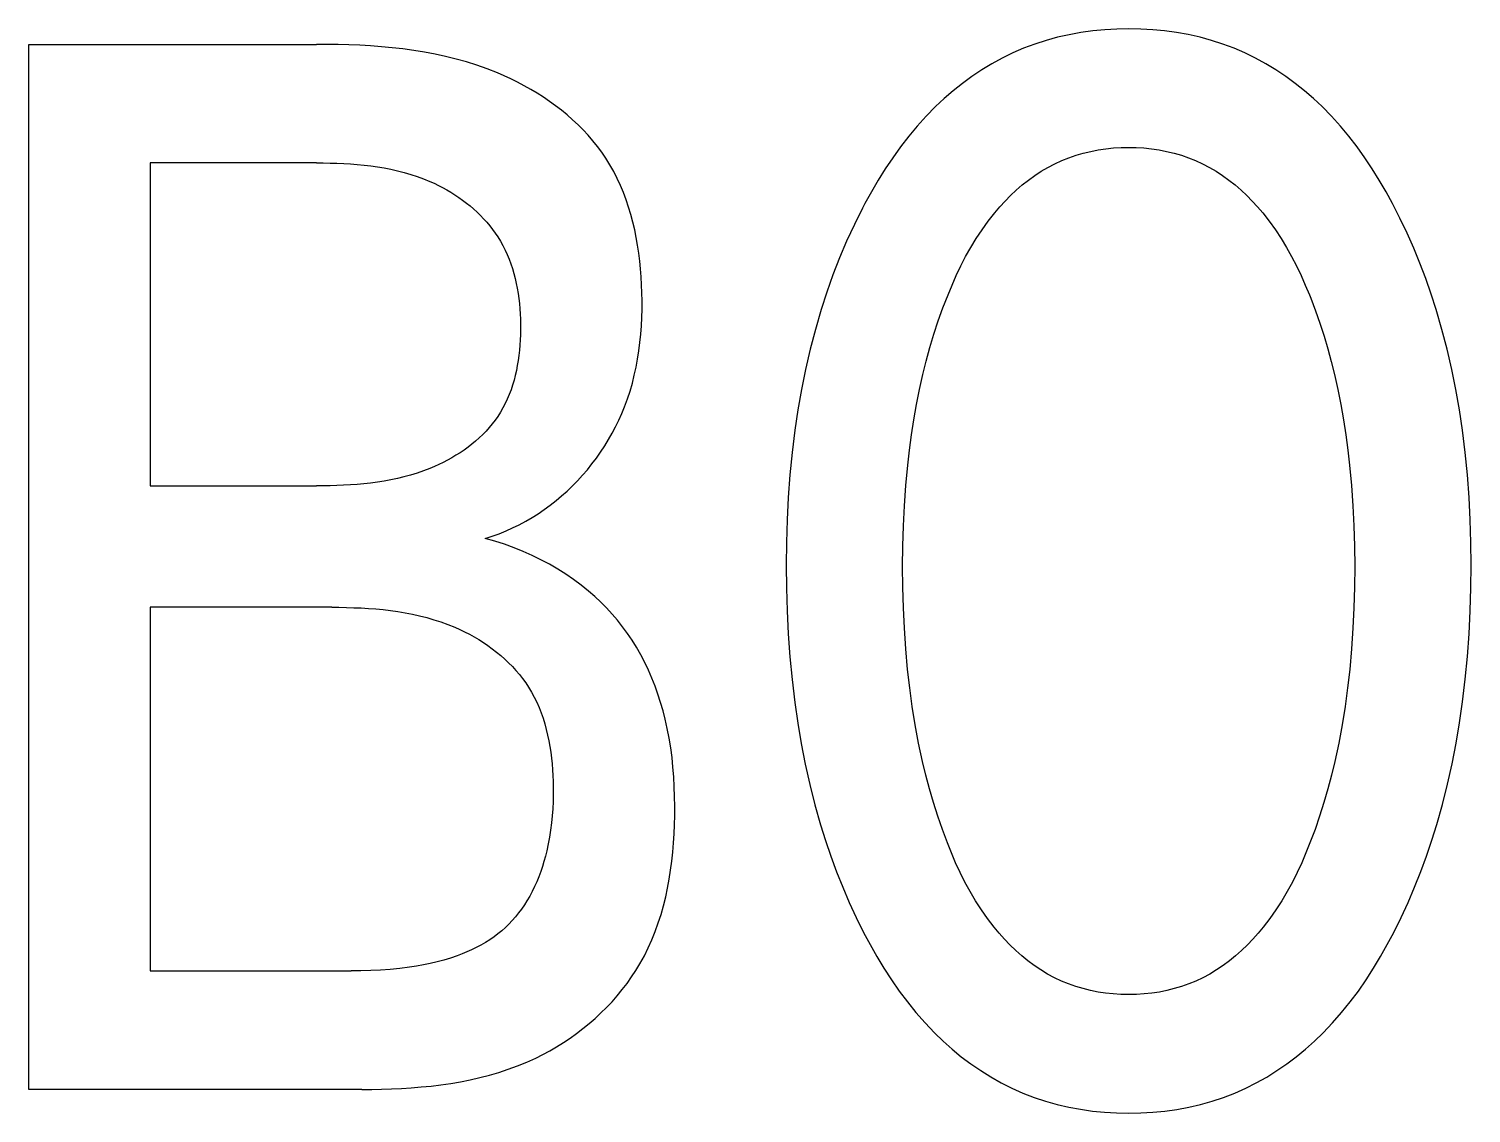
# Model space of a CAD drawing. Extents: x 0 to 420, y 0 to 297.
# Drawn here: x 174.284 to 176.63, y 190.961 to 192.725 of the extents above; entities that cross this region are included whole.
import ezdxf

# ---------------------------------------------------------------- set-up
doc = ezdxf.new("R2010")
doc.units = 0
doc.header["$LTSCALE"] = 23.1
doc.layers.add('10000_FRONT', color=7, linetype='CONTINUOUS')

msp = doc.modelspace()

# ---------------------------------------------------------------- linework, layer by layer
at = {"layer": '10000_FRONT', "color": 7, "linetype": 'CONTINUOUS'}
for p, q in [((175.9957, 192.7193), (175.9766, 192.7158)), ((176.015, 192.7219), (175.9957, 192.7193)), ((176.0344, 192.7238), (176.015, 192.7219)), ((176.0539, 192.7249), (176.0344, 192.7238)), ((176.0734, 192.7253), (176.0539, 192.7249)), ((176.0929, 192.7249), (176.0734, 192.7253)), ((176.1125, 192.7238), (176.0929, 192.7249)), ((176.1319, 192.722), (176.1125, 192.7238)), ((176.1512, 192.7193), (176.1319, 192.722)), ((176.1704, 192.7159), (176.1512, 192.7193)), ((174.2843, 191), (174.2843, 192.7)), ((174.2843, 192.7), (174.7523, 192.7)), ((174.7698, 192.6999), (174.7523, 192.7)), ((174.7874, 192.6997), (174.7698, 192.6999)), ((174.805, 192.6992), (174.7874, 192.6997)), ((174.8226, 192.6985), (174.805, 192.6992)), ((174.8402, 192.6975), (174.8226, 192.6985)), ((174.8578, 192.6962), (174.8402, 192.6975)), ((174.8754, 192.6945), (174.8578, 192.6962)), ((174.8929, 192.6926), (174.8754, 192.6945)), ((175.9205, 192.7005), (175.9023, 192.6937)), ((175.9389, 192.7065), (175.9205, 192.7005)), ((175.9576, 192.7116), (175.9389, 192.7065)), ((175.9766, 192.7158), (175.9576, 192.7116)), ((176.1894, 192.7116), (176.1704, 192.7159)), ((176.2082, 192.7065), (176.1894, 192.7116)), ((176.2267, 192.7005), (176.2082, 192.7065)), ((176.2449, 192.6937), (176.2267, 192.7005)), ((174.9103, 192.6902), (174.8929, 192.6926)), ((174.9277, 192.6874), (174.9103, 192.6902)), ((174.9451, 192.6842), (174.9277, 192.6874)), ((174.9623, 192.6804), (174.9451, 192.6842)), ((174.9794, 192.6762), (174.9623, 192.6804)), ((174.9964, 192.6715), (174.9794, 192.6762)), ((175.0132, 192.6661), (174.9964, 192.6715)), ((175.8676, 192.6777), (175.8508, 192.6685)), ((175.8848, 192.6861), (175.8676, 192.6777)), ((175.9023, 192.6937), (175.8848, 192.6861)), ((176.2624, 192.6861), (176.2449, 192.6937)), ((176.2796, 192.6777), (176.2624, 192.6861)), ((176.2964, 192.6685), (176.2796, 192.6777)), ((175.0299, 192.6602), (175.0132, 192.6661)), ((175.0464, 192.6537), (175.0299, 192.6602)), ((175.0575, 192.6489), (175.0464, 192.6537)), ((175.0685, 192.6438), (175.0575, 192.6489)), ((175.8184, 192.6479), (175.8029, 192.6365)), ((175.8344, 192.6585), (175.8184, 192.6479)), ((175.8508, 192.6685), (175.8344, 192.6585)), ((176.3128, 192.6586), (176.2964, 192.6685)), ((176.3288, 192.6479), (176.3128, 192.6586)), ((176.3443, 192.6366), (176.3288, 192.6479)), ((175.0793, 192.6385), (175.0685, 192.6438)), ((175.09, 192.6328), (175.0793, 192.6385)), ((175.1006, 192.6269), (175.09, 192.6328)), ((175.111, 192.6206), (175.1006, 192.6269)), ((175.7879, 192.6246), (175.7733, 192.612)), ((175.8029, 192.6365), (175.7879, 192.6246)), ((176.3594, 192.6246), (176.3443, 192.6366)), ((176.3739, 192.612), (176.3594, 192.6246)), ((175.1212, 192.6141), (175.111, 192.6206)), ((175.1312, 192.6073), (175.1212, 192.6141)), ((175.141, 192.6003), (175.1312, 192.6073)), ((175.1505, 192.5929), (175.141, 192.6003)), ((175.7733, 192.612), (175.7593, 192.5989)), ((176.3879, 192.5989), (176.3739, 192.612)), ((175.1598, 192.5853), (175.1505, 192.5929)), ((175.1689, 192.5774), (175.1598, 192.5853)), ((175.1776, 192.5692), (175.1689, 192.5774)), ((175.744, 192.5834), (175.7294, 192.5672)), ((175.7593, 192.5989), (175.744, 192.5834)), ((176.4031, 192.5834), (176.3879, 192.5989)), ((176.4177, 192.5672), (176.4031, 192.5834)), ((175.186, 192.5608), (175.1776, 192.5692)), ((175.1941, 192.5521), (175.186, 192.5608)), ((175.7294, 192.5672), (175.7155, 192.5505)), ((176.4316, 192.5505), (176.4177, 192.5672)), ((175.2019, 192.5431), (175.1941, 192.5521)), ((175.2093, 192.5339), (175.2019, 192.5431)), ((175.2163, 192.5245), (175.2093, 192.5339)), ((175.7022, 192.5333), (175.6895, 192.5156)), ((175.7155, 192.5505), (175.7022, 192.5333)), ((176.0238, 192.5284), (176.0361, 192.5302)), ((176.0361, 192.5302), (176.0485, 192.5315)), ((176.0485, 192.5315), (176.0609, 192.5323)), ((176.0609, 192.5323), (176.0734, 192.5325)), ((176.0734, 192.5325), (176.0858, 192.5323)), ((176.0858, 192.5323), (176.0983, 192.5315)), ((176.0983, 192.5315), (176.1107, 192.5302)), ((176.1107, 192.5302), (176.123, 192.5284)), ((176.4448, 192.5333), (176.4316, 192.5505)), ((176.4575, 192.5155), (176.4448, 192.5333)), ((174.4819, 192.5072), (174.4819, 191.9819)), ((174.7523, 192.5072), (174.4819, 192.5072)), ((174.7523, 192.5072), (174.7633, 192.5072)), ((174.7633, 192.5072), (174.7743, 192.507)), ((174.7743, 192.507), (174.7854, 192.5067)), ((174.7854, 192.5067), (174.7964, 192.5062)), ((174.7964, 192.5062), (174.8075, 192.5056)), ((175.2229, 192.5147), (175.2163, 192.5245)), ((175.2295, 192.5041), (175.2229, 192.5147)), ((175.6895, 192.5156), (175.6773, 192.4974)), ((175.9533, 192.5059), (175.9645, 192.511)), ((175.9645, 192.511), (175.976, 192.5156)), ((175.976, 192.5156), (175.9877, 192.5196)), ((175.9877, 192.5196), (175.9996, 192.5231)), ((175.9996, 192.5231), (176.0116, 192.526)), ((176.0116, 192.526), (176.0238, 192.5284)), ((176.123, 192.5284), (176.1351, 192.526)), ((176.1351, 192.526), (176.1472, 192.5231)), ((176.1472, 192.5231), (176.1591, 192.5196)), ((176.1591, 192.5196), (176.1708, 192.5156)), ((176.1708, 192.5156), (176.1822, 192.511)), ((176.1822, 192.511), (176.1934, 192.5059)), ((176.4695, 192.4974), (176.4575, 192.5155)), ((174.8075, 192.5056), (174.8185, 192.5047)), ((174.8185, 192.5047), (174.8296, 192.5037)), ((174.8296, 192.5037), (174.8406, 192.5024)), ((174.8406, 192.5024), (174.8515, 192.5008)), ((174.8515, 192.5008), (174.8624, 192.499)), ((174.8624, 192.499), (174.8733, 192.4969)), ((174.8733, 192.4969), (174.8841, 192.4945)), ((174.8841, 192.4945), (174.8948, 192.4917)), ((174.8948, 192.4917), (174.9054, 192.4886)), ((174.9054, 192.4886), (174.9159, 192.4852)), ((174.9159, 192.4852), (174.9263, 192.4814)), ((175.2357, 192.4932), (175.2295, 192.5041)), ((175.2414, 192.4821), (175.2357, 192.4932)), ((175.6773, 192.4974), (175.6658, 192.4789)), ((175.9102, 192.4792), (175.9205, 192.4866)), ((175.9205, 192.4866), (175.9312, 192.4936)), ((175.9312, 192.4936), (175.9421, 192.5)), ((175.9421, 192.5), (175.9533, 192.5059)), ((176.1934, 192.5059), (176.2047, 192.5)), ((176.2047, 192.5), (176.2156, 192.4936)), ((176.2156, 192.4936), (176.2262, 192.4866)), ((176.2262, 192.4866), (176.2365, 192.4792)), ((176.481, 192.4789), (176.4695, 192.4974)), ((174.9263, 192.4814), (174.9366, 192.4771)), ((174.9366, 192.4771), (174.9436, 192.474)), ((174.9436, 192.474), (174.9505, 192.4706)), ((174.9505, 192.4706), (174.9573, 192.4671)), ((174.9573, 192.4671), (174.964, 192.4634)), ((174.964, 192.4634), (174.9707, 192.4595)), ((174.9707, 192.4595), (174.9772, 192.4554)), ((175.2466, 192.4707), (175.2414, 192.4821)), ((175.2515, 192.4591), (175.2466, 192.4707)), ((175.6548, 192.4601), (175.6443, 192.441)), ((175.6658, 192.4789), (175.6548, 192.4601)), ((175.8813, 192.4542), (175.8906, 192.4629)), ((175.8906, 192.4629), (175.9002, 192.4713)), ((175.9002, 192.4713), (175.9102, 192.4792)), ((176.2365, 192.4792), (176.2465, 192.4713)), ((176.2465, 192.4713), (176.2562, 192.4629)), ((176.2562, 192.4629), (176.2655, 192.4542)), ((176.492, 192.4601), (176.481, 192.4789)), ((176.5025, 192.441), (176.492, 192.4601)), ((174.9772, 192.4554), (174.9836, 192.4511)), ((174.9836, 192.4511), (174.9899, 192.4467)), ((174.9899, 192.4467), (174.996, 192.442)), ((174.996, 192.442), (175.002, 192.4372)), ((175.002, 192.4372), (175.0078, 192.4323)), ((175.2559, 192.4473), (175.2515, 192.4591)), ((175.2599, 192.4353), (175.2559, 192.4473)), ((175.6443, 192.441), (175.6404, 192.4337)), ((175.8636, 192.4357), (175.8723, 192.4451)), ((175.8723, 192.4451), (175.8813, 192.4542)), ((176.2655, 192.4542), (176.2745, 192.4451)), ((176.2745, 192.4451), (176.2831, 192.4357)), ((176.5147, 192.4172), (176.5025, 192.441)), ((175.0078, 192.4323), (175.0134, 192.4271)), ((175.0134, 192.4271), (175.0189, 192.4218)), ((175.0189, 192.4218), (175.0241, 192.4164)), ((175.0241, 192.4164), (175.0292, 192.4108)), ((175.2636, 192.4231), (175.2599, 192.4353)), ((175.2669, 192.4108), (175.2636, 192.4231)), ((175.6404, 192.4337), (175.6271, 192.407)), ((175.8348, 192.3986), (175.8448, 192.4125)), ((175.8448, 192.4125), (175.8554, 192.426)), ((175.8554, 192.426), (175.8636, 192.4357)), ((176.2831, 192.4357), (176.2914, 192.426)), ((176.2914, 192.426), (176.302, 192.4125)), ((176.302, 192.4125), (176.312, 192.3986)), ((176.5262, 192.3931), (176.5147, 192.4172)), ((175.0292, 192.4108), (175.0341, 192.405)), ((175.0341, 192.405), (175.0387, 192.3991)), ((175.0387, 192.3991), (175.0431, 192.393)), ((175.0431, 192.393), (175.0472, 192.3867)), ((175.2698, 192.3984), (175.2669, 192.4108)), ((175.2724, 192.3858), (175.2698, 192.3984)), ((175.6271, 192.407), (175.6146, 192.38)), ((175.8254, 192.3843), (175.8348, 192.3986)), ((176.312, 192.3986), (176.3213, 192.3843)), ((176.537, 192.3687), (176.5262, 192.3931)), ((175.0472, 192.3867), (175.0515, 192.3798)), ((175.0515, 192.3798), (175.0554, 192.3727)), ((175.0554, 192.3727), (175.059, 192.3655)), ((175.059, 192.3655), (175.0624, 192.3581)), ((175.2746, 192.3732), (175.2724, 192.3858)), ((175.2765, 192.3604), (175.2746, 192.3732)), ((175.6146, 192.38), (175.603, 192.3526)), ((175.8082, 192.3548), (175.8166, 192.3697)), ((175.8166, 192.3697), (175.8254, 192.3843)), ((176.3213, 192.3843), (176.3302, 192.3697)), ((176.3302, 192.3697), (176.3385, 192.3548)), ((176.5471, 192.344), (176.537, 192.3687)), ((175.0624, 192.3581), (175.0655, 192.3506)), ((175.0655, 192.3506), (175.0683, 192.343)), ((175.0683, 192.343), (175.0709, 192.3352)), ((175.2781, 192.3476), (175.2765, 192.3604)), ((175.2794, 192.3348), (175.2781, 192.3476)), ((175.603, 192.3526), (175.5923, 192.3249)), ((175.8004, 192.3396), (175.8082, 192.3548)), ((176.3385, 192.3548), (176.3463, 192.3396)), ((176.5566, 192.3191), (176.5471, 192.344)), ((175.0709, 192.3352), (175.0732, 192.3273)), ((175.0732, 192.3273), (175.0753, 192.3194)), ((175.0753, 192.3194), (175.0771, 192.3113)), ((175.2804, 192.3219), (175.2794, 192.3348)), ((175.2811, 192.3089), (175.2804, 192.3219)), ((175.5923, 192.3249), (175.5823, 192.2968)), ((175.786, 192.3085), (175.793, 192.3242)), ((175.793, 192.3242), (175.8004, 192.3396)), ((176.3463, 192.3396), (176.3537, 192.3242)), ((176.3537, 192.3242), (176.3607, 192.3085)), ((176.5654, 192.2939), (176.5566, 192.3191)), ((175.0771, 192.3113), (175.0787, 192.3032)), ((175.0787, 192.3032), (175.0801, 192.2949)), ((175.2816, 192.296), (175.2811, 192.3089)), ((175.2817, 192.2831), (175.2816, 192.296)), ((175.5823, 192.2968), (175.5732, 192.2685)), ((175.7795, 192.2928), (175.786, 192.3085)), ((176.3607, 192.3085), (176.3673, 192.2928)), ((175.0801, 192.2949), (175.0813, 192.2867)), ((175.0813, 192.2867), (175.0823, 192.2783)), ((175.0823, 192.2783), (175.083, 192.2699)), ((175.2817, 192.2694), (175.2817, 192.2831)), ((175.7636, 192.2501), (175.7712, 192.2715)), ((175.7712, 192.2715), (175.7795, 192.2928)), ((176.3673, 192.2928), (176.3696, 192.2871)), ((176.3696, 192.2871), (176.3773, 192.2668)), ((176.5736, 192.2685), (176.5654, 192.2939)), ((175.083, 192.2699), (175.0836, 192.2615)), ((175.0836, 192.2615), (175.0839, 192.2531)), ((175.0839, 192.2531), (175.0841, 192.2446)), ((175.2807, 192.242), (175.2813, 192.2557)), ((175.2813, 192.2557), (175.2817, 192.2694)), ((175.5732, 192.2685), (175.5638, 192.2364)), ((175.7565, 192.2285), (175.7636, 192.2501)), ((176.3773, 192.2668), (176.3845, 192.2463)), ((176.583, 192.2364), (176.5736, 192.2685)), ((175.0839, 192.2277), (175.0836, 192.2193)), ((175.0841, 192.2361), (175.0839, 192.2277)), ((175.0841, 192.2446), (175.0841, 192.2361)), ((175.2783, 192.2149), (175.2797, 192.2284)), ((175.2797, 192.2284), (175.2807, 192.242)), ((175.5638, 192.2364), (175.5553, 192.204)), ((175.75, 192.2067), (175.7565, 192.2285)), ((176.3845, 192.2463), (176.3912, 192.2256)), ((176.3912, 192.2256), (176.3973, 192.2048)), ((176.5914, 192.2041), (176.583, 192.2364)), ((175.0823, 192.2026), (175.0814, 192.1942)), ((175.083, 192.2109), (175.0823, 192.2026)), ((175.0836, 192.2193), (175.083, 192.2109)), ((175.2746, 192.1881), (175.2766, 192.2015)), ((175.2766, 192.2015), (175.2783, 192.2149)), ((175.5553, 192.204), (175.5478, 192.1714)), ((175.744, 192.1848), (175.75, 192.2067)), ((176.3973, 192.2048), (176.403, 192.1839)), ((176.5989, 192.1714), (176.5914, 192.2041)), ((175.0789, 192.1778), (175.0773, 192.1696)), ((175.0803, 192.186), (175.0789, 192.1778)), ((175.0814, 192.1942), (175.0803, 192.186)), ((175.2721, 192.1749), (175.2746, 192.1881)), ((175.7385, 192.1628), (175.744, 192.1848)), ((176.403, 192.1839), (176.4083, 192.1628)), ((175.0755, 192.1616), (175.0735, 192.1537)), ((175.0773, 192.1696), (175.0755, 192.1616)), ((175.266, 192.1488), (175.2692, 192.1618)), ((175.2692, 192.1618), (175.2721, 192.1749)), ((175.5478, 192.1714), (175.5412, 192.1386)), ((175.7331, 192.1385), (175.7385, 192.1628)), ((176.4083, 192.1628), (176.4137, 192.1385)), ((176.6055, 192.1386), (176.5989, 192.1714)), ((175.0686, 192.1381), (175.0657, 192.1305)), ((175.0711, 192.1458), (175.0686, 192.1381)), ((175.0735, 192.1537), (175.0711, 192.1458)), ((175.2581, 192.1232), (175.2622, 192.1359)), ((175.2622, 192.1359), (175.266, 192.1488)), ((175.5412, 192.1386), (175.5354, 192.1057)), ((175.7282, 192.114), (175.7331, 192.1385)), ((176.4137, 192.1385), (176.4186, 192.114)), ((176.6113, 192.1057), (176.6055, 192.1386)), ((175.0555, 192.1086), (175.0515, 192.1017)), ((175.0592, 192.1158), (175.0555, 192.1086)), ((175.0626, 192.1231), (175.0592, 192.1158)), ((175.0657, 192.1305), (175.0626, 192.1231)), ((175.2489, 192.0996), (175.2534, 192.1106)), ((175.2534, 192.1106), (175.2581, 192.1232)), ((175.7239, 192.0895), (175.7282, 192.114)), ((176.4186, 192.114), (176.4229, 192.0895)), ((175.0428, 192.0886), (175.0382, 192.0825)), ((175.0472, 192.0949), (175.0428, 192.0886)), ((175.0515, 192.1017), (175.0472, 192.0949)), ((175.2388, 192.078), (175.244, 192.0887)), ((175.244, 192.0887), (175.2489, 192.0996)), ((175.5354, 192.1057), (175.5305, 192.0726)), ((175.7201, 192.0649), (175.7239, 192.0895)), ((176.4229, 192.0895), (176.4267, 192.0649)), ((176.6163, 192.0726), (176.6113, 192.1057)), ((175.0226, 192.0653), (175.0169, 192.0599)), ((175.028, 192.0708), (175.0226, 192.0653)), ((175.0332, 192.0766), (175.028, 192.0708)), ((175.0382, 192.0825), (175.0332, 192.0766)), ((175.2273, 192.0571), (175.2332, 192.0675)), ((175.2332, 192.0675), (175.2388, 192.078)), ((175.5305, 192.0726), (175.526, 192.0361)), ((175.7167, 192.0402), (175.7201, 192.0649)), ((176.4267, 192.0649), (176.43, 192.0402)), ((176.6208, 192.0361), (176.6163, 192.0726)), ((174.9924, 192.0402), (174.9858, 192.0358)), ((174.9988, 192.0449), (174.9924, 192.0402)), ((175.005, 192.0497), (174.9988, 192.0449)), ((175.0111, 192.0547), (175.005, 192.0497)), ((175.0169, 192.0599), (175.0111, 192.0547)), ((175.2075, 192.0271), (175.2144, 192.0369)), ((175.2144, 192.0369), (175.221, 192.0469)), ((175.221, 192.0469), (175.2273, 192.0571)), ((175.7139, 192.0154), (175.7167, 192.0402)), ((176.43, 192.0402), (176.4328, 192.0154)), ((174.9511, 192.0165), (174.9439, 192.0132)), ((174.9583, 192.02), (174.9511, 192.0165)), ((174.9653, 192.0236), (174.9583, 192.02)), ((174.9723, 192.0275), (174.9653, 192.0236)), ((174.9791, 192.0316), (174.9723, 192.0275)), ((174.9858, 192.0358), (174.9791, 192.0316)), ((175.1928, 192.0082), (175.2003, 192.0175)), ((175.2003, 192.0175), (175.2075, 192.0271)), ((175.526, 192.0361), (175.5224, 191.9996)), ((175.7109, 191.9825), (175.7139, 192.0154)), ((176.4328, 192.0154), (176.4359, 191.9825)), ((176.6244, 191.9996), (176.6208, 192.0361)), ((174.873, 191.9915), (174.8621, 191.9896)), ((174.8837, 191.9938), (174.873, 191.9915)), ((174.8945, 191.9964), (174.8837, 191.9938)), ((174.9051, 191.9993), (174.8945, 191.9964)), ((174.9157, 192.0025), (174.9051, 191.9993)), ((174.9262, 192.0062), (174.9157, 192.0025)), ((174.9366, 192.0102), (174.9262, 192.0062)), ((174.9439, 192.0132), (174.9366, 192.0102)), ((175.1684, 191.9817), (175.1768, 191.9902)), ((175.1768, 191.9902), (175.1849, 191.9991)), ((175.1849, 191.9991), (175.1928, 192.0082)), ((175.5224, 191.9996), (175.5197, 191.963)), ((176.6271, 191.963), (176.6244, 191.9996)), ((174.4819, 191.9819), (174.7523, 191.9819)), ((174.7633, 191.982), (174.7523, 191.9819)), ((174.7743, 191.9821), (174.7633, 191.982)), ((174.7853, 191.9824), (174.7743, 191.9821)), ((174.7963, 191.9829), (174.7853, 191.9824)), ((174.8073, 191.9835), (174.7963, 191.9829)), ((174.8183, 191.9842), (174.8073, 191.9835)), ((174.8293, 191.9852), (174.8183, 191.9842)), ((174.8403, 191.9864), (174.8293, 191.9852)), ((174.8512, 191.9879), (174.8403, 191.9864)), ((174.8621, 191.9896), (174.8512, 191.9879)), ((175.1509, 191.9654), (175.1598, 191.9734)), ((175.1598, 191.9734), (175.1684, 191.9817)), ((175.7086, 191.9496), (175.7109, 191.9825)), ((176.4359, 191.9825), (176.4382, 191.9496)), ((175.1129, 191.9366), (175.1228, 191.9433)), ((175.1228, 191.9433), (175.1324, 191.9504)), ((175.1324, 191.9504), (175.1418, 191.9578)), ((175.1418, 191.9578), (175.1509, 191.9654)), ((175.5197, 191.963), (175.5178, 191.9264)), ((175.707, 191.9166), (175.7086, 191.9496)), ((176.4382, 191.9496), (176.4398, 191.9166)), ((176.629, 191.9264), (176.6271, 191.963)), ((175.082, 191.9186), (175.0925, 191.9243)), ((175.0925, 191.9243), (175.1028, 191.9303)), ((175.1028, 191.9303), (175.1129, 191.9366)), ((175.5178, 191.9264), (175.5166, 191.8897)), ((176.6301, 191.8897), (176.629, 191.9264)), ((175.0267, 191.8964), (175.0382, 191.9)), ((175.0425, 191.8919), (175.0267, 191.8964)), ((175.0382, 191.9), (175.0494, 191.904)), ((175.0494, 191.904), (175.0605, 191.9085)), ((175.0605, 191.9085), (175.0713, 191.9134)), ((175.0713, 191.9134), (175.082, 191.9186)), ((175.706, 191.8836), (175.707, 191.9166)), ((176.4398, 191.9166), (176.4407, 191.8836)), ((175.0581, 191.8868), (175.0425, 191.8919)), ((175.0735, 191.8812), (175.0581, 191.8868)), ((175.0886, 191.8751), (175.0735, 191.8812)), ((175.103, 191.8687), (175.0886, 191.8751)), ((175.5166, 191.8897), (175.5163, 191.853)), ((175.7057, 191.8506), (175.706, 191.8836)), ((176.4407, 191.8836), (176.441, 191.8506)), ((176.6305, 191.853), (176.6301, 191.8897)), ((175.1172, 191.8618), (175.103, 191.8687)), ((175.131, 191.8545), (175.1172, 191.8618)), ((175.1446, 191.8466), (175.131, 191.8545)), ((175.5163, 191.853), (175.5166, 191.8157)), ((175.706, 191.8171), (175.7057, 191.8506)), ((176.441, 191.8506), (176.4407, 191.8171)), ((176.6301, 191.8158), (176.6305, 191.853)), ((175.1577, 191.8384), (175.1446, 191.8466)), ((175.1704, 191.8297), (175.1577, 191.8384)), ((175.1827, 191.8205), (175.1704, 191.8297)), ((175.1947, 191.8108), (175.1827, 191.8205)), ((175.2048, 191.802), (175.1947, 191.8108)), ((175.5166, 191.8157), (175.5177, 191.7784)), ((175.7069, 191.7836), (175.706, 191.8171)), ((176.4407, 191.8171), (176.4398, 191.7836)), ((176.6291, 191.7786), (176.6301, 191.8158)), ((174.4819, 191.7843), (174.4819, 191.1928)), ((174.7769, 191.7843), (174.4819, 191.7843)), ((174.7769, 191.7843), (174.7888, 191.7843)), ((174.7888, 191.7843), (174.8008, 191.7841)), ((174.8008, 191.7841), (174.8128, 191.7837)), ((174.8128, 191.7837), (174.8248, 191.7832)), ((174.8248, 191.7832), (174.8368, 191.7825)), ((174.8368, 191.7825), (174.8488, 191.7816)), ((174.8488, 191.7816), (174.8608, 191.7805)), ((174.8608, 191.7805), (174.8727, 191.7791)), ((174.8727, 191.7791), (174.8846, 191.7774)), ((175.2145, 191.7928), (175.2048, 191.802)), ((175.2239, 191.7833), (175.2145, 191.7928)), ((175.233, 191.7734), (175.2239, 191.7833)), ((175.7085, 191.7502), (175.7069, 191.7836)), ((176.4398, 191.7836), (176.4382, 191.7502)), ((174.8846, 191.7774), (174.8965, 191.7754)), ((174.8965, 191.7754), (174.9083, 191.7731)), ((174.9083, 191.7731), (174.92, 191.7705)), ((174.92, 191.7705), (174.9316, 191.7676)), ((174.9316, 191.7676), (174.9432, 191.7642)), ((174.9432, 191.7642), (174.9546, 191.7605)), ((174.9546, 191.7605), (174.9659, 191.7564)), ((174.9659, 191.7564), (174.9771, 191.7518)), ((175.2417, 191.7632), (175.233, 191.7734)), ((175.2501, 191.7527), (175.2417, 191.7632)), ((175.5177, 191.7784), (175.5196, 191.7411)), ((176.6272, 191.7414), (176.6291, 191.7786)), ((174.9771, 191.7518), (174.9851, 191.7482)), ((174.9851, 191.7482), (174.993, 191.7444)), ((174.993, 191.7444), (175.0009, 191.7404)), ((175.0009, 191.7404), (175.0086, 191.7361)), ((175.0086, 191.7361), (175.0162, 191.7317)), ((175.258, 191.7419), (175.2501, 191.7527)), ((175.2655, 191.7308), (175.258, 191.7419)), ((175.5196, 191.7411), (175.5222, 191.7039)), ((175.7108, 191.7168), (175.7085, 191.7502)), ((176.4382, 191.7502), (176.436, 191.7168)), ((176.6245, 191.7043), (176.6272, 191.7414)), ((175.0162, 191.7317), (175.0236, 191.727)), ((175.0236, 191.727), (175.0309, 191.722)), ((175.0309, 191.722), (175.038, 191.7169)), ((175.038, 191.7169), (175.045, 191.7115)), ((175.045, 191.7115), (175.0518, 191.706)), ((175.2726, 191.7194), (175.2655, 191.7308)), ((175.2796, 191.7072), (175.2726, 191.7194)), ((175.7138, 191.6834), (175.7108, 191.7168)), ((176.436, 191.7168), (176.4329, 191.6834)), ((175.0518, 191.706), (175.0583, 191.7002)), ((175.0583, 191.7002), (175.0647, 191.6942)), ((175.0647, 191.6942), (175.0708, 191.6881)), ((175.0708, 191.6881), (175.0766, 191.6817)), ((175.2862, 191.6948), (175.2796, 191.7072)), ((175.2922, 191.6821), (175.2862, 191.6948)), ((175.5222, 191.7039), (175.5258, 191.6668)), ((176.6209, 191.6672), (176.6245, 191.7043)), ((175.0766, 191.6817), (175.0822, 191.6751)), ((175.0822, 191.6751), (175.0875, 191.6683)), ((175.0875, 191.6683), (175.0926, 191.6614)), ((175.2978, 191.6692), (175.2922, 191.6821)), ((175.303, 191.6562), (175.2978, 191.6692)), ((175.5258, 191.6668), (175.5303, 191.6297)), ((175.7172, 191.6532), (175.7138, 191.6834)), ((176.4329, 191.6834), (176.4295, 191.6532)), ((176.6165, 191.6303), (176.6209, 191.6672)), ((175.0926, 191.6614), (175.0973, 191.6542)), ((175.0973, 191.6542), (175.1021, 191.6463)), ((175.1021, 191.6463), (175.1065, 191.6381)), ((175.1065, 191.6381), (175.1105, 191.6298)), ((175.3077, 191.6429), (175.303, 191.6562)), ((175.312, 191.6296), (175.3077, 191.6429)), ((175.7213, 191.6231), (175.7172, 191.6532)), ((176.4295, 191.6532), (176.4254, 191.6231)), ((175.1105, 191.6298), (175.1143, 191.6213)), ((175.1143, 191.6213), (175.1177, 191.6126)), ((175.3159, 191.6161), (175.312, 191.6296)), ((175.3194, 191.6025), (175.3159, 191.6161)), ((175.5303, 191.6297), (175.5351, 191.5961)), ((175.7261, 191.5931), (175.7213, 191.6231)), ((176.4254, 191.6231), (176.4206, 191.5931)), ((176.6116, 191.5966), (176.6165, 191.6303)), ((175.1177, 191.6126), (175.1207, 191.6038)), ((175.1207, 191.6038), (175.1235, 191.5948)), ((175.1235, 191.5948), (175.126, 191.5857)), ((175.3229, 191.587), (175.3194, 191.6025)), ((175.5351, 191.5961), (175.5408, 191.5626)), ((175.7317, 191.5633), (175.7261, 191.5931)), ((176.4206, 191.5931), (176.4151, 191.5633)), ((176.6059, 191.5631), (176.6116, 191.5966)), ((175.126, 191.5857), (175.1282, 191.5765)), ((175.1282, 191.5765), (175.1302, 191.5673)), ((175.3259, 191.5715), (175.3229, 191.587)), ((175.3284, 191.5558), (175.3259, 191.5715)), ((175.1302, 191.5673), (175.1318, 191.5579)), ((175.1318, 191.5579), (175.1333, 191.5485)), ((175.1333, 191.5485), (175.1345, 191.5391)), ((175.3305, 191.54), (175.3284, 191.5558)), ((175.5408, 191.5626), (175.5473, 191.5293)), ((175.738, 191.5336), (175.7317, 191.5633)), ((176.4151, 191.5633), (176.4087, 191.5336)), ((176.5994, 191.5298), (176.6059, 191.5631)), ((175.1345, 191.5391), (175.1355, 191.5296)), ((175.1355, 191.5296), (175.1362, 191.5201)), ((175.3321, 191.5242), (175.3305, 191.54)), ((175.3334, 191.5083), (175.3321, 191.5242)), ((175.5473, 191.5293), (175.5547, 191.4961)), ((175.7434, 191.5112), (175.738, 191.5336)), ((176.4087, 191.5336), (176.4033, 191.5112)), ((176.592, 191.4967), (176.5994, 191.5298)), ((175.1362, 191.5201), (175.1368, 191.5105)), ((175.1368, 191.5105), (175.1372, 191.501)), ((175.1372, 191.501), (175.1373, 191.4916)), ((175.3342, 191.4924), (175.3334, 191.5083)), ((175.7493, 191.4889), (175.7434, 191.5112)), ((176.4033, 191.5112), (176.3974, 191.4889)), ((175.1374, 191.4798), (175.1371, 191.4682)), ((175.1373, 191.4916), (175.1374, 191.4798)), ((175.3348, 191.4763), (175.3342, 191.4924)), ((175.335, 191.4602), (175.3348, 191.4763)), ((175.5547, 191.4961), (175.563, 191.4632)), ((175.7558, 191.4667), (175.7493, 191.4889)), ((176.3974, 191.4889), (176.391, 191.4667)), ((176.5837, 191.4637), (176.592, 191.4967)), ((175.1365, 191.4565), (175.1357, 191.445)), ((175.1371, 191.4682), (175.1365, 191.4565)), ((175.3349, 191.4455), (175.335, 191.4602)), ((175.563, 191.4632), (175.5722, 191.4305)), ((175.7627, 191.4447), (175.7558, 191.4667)), ((176.391, 191.4667), (176.384, 191.4447)), ((176.5745, 191.4311), (176.5837, 191.4637)), ((175.1345, 191.4335), (175.1331, 191.422)), ((175.1357, 191.445), (175.1345, 191.4335)), ((175.334, 191.4158), (175.3346, 191.4306)), ((175.3346, 191.4306), (175.3349, 191.4455)), ((175.5722, 191.4305), (175.5803, 191.4048)), ((175.7703, 191.4229), (175.7627, 191.4447)), ((176.384, 191.4447), (176.3765, 191.4229)), ((176.5665, 191.4053), (176.5745, 191.4311)), ((175.1313, 191.4106), (175.1291, 191.3993)), ((175.1331, 191.422), (175.1313, 191.4106)), ((175.3331, 191.401), (175.334, 191.4158)), ((175.5803, 191.4048), (175.5889, 191.3793)), ((175.7784, 191.4012), (175.7703, 191.4229)), ((176.3765, 191.4229), (176.3683, 191.4012)), ((176.5578, 191.3797), (176.5665, 191.4053)), ((175.1267, 191.388), (175.1245, 191.3795)), ((175.1291, 191.3993), (175.1267, 191.388)), ((175.3302, 191.3714), (175.3318, 191.3862)), ((175.3318, 191.3862), (175.3331, 191.401)), ((175.785, 191.385), (175.7784, 191.4012)), ((175.7919, 191.3689), (175.785, 191.385)), ((176.3618, 191.385), (176.3548, 191.3689)), ((176.3683, 191.4012), (176.3618, 191.385)), ((175.1197, 191.3627), (175.1169, 191.3543)), ((175.1222, 191.371), (175.1197, 191.3627)), ((175.1245, 191.3795), (175.1222, 191.371)), ((175.326, 191.3421), (175.3283, 191.3567)), ((175.3283, 191.3567), (175.3302, 191.3714)), ((175.5889, 191.3793), (175.5982, 191.354)), ((175.7993, 191.3531), (175.7919, 191.3689)), ((176.3548, 191.3689), (176.3474, 191.3531)), ((176.5485, 191.3543), (176.5578, 191.3797)), ((175.1105, 191.338), (175.107, 191.33)), ((175.1138, 191.3461), (175.1105, 191.338)), ((175.1169, 191.3543), (175.1138, 191.3461)), ((175.3233, 191.3276), (175.326, 191.3421)), ((175.5982, 191.354), (175.6082, 191.3289)), ((175.8071, 191.3374), (175.7993, 191.3531)), ((175.8155, 191.3221), (175.8071, 191.3374)), ((176.3396, 191.3374), (176.3313, 191.3221)), ((176.3474, 191.3531), (176.3396, 191.3374)), ((176.5385, 191.3292), (176.5485, 191.3543)), ((175.099, 191.3144), (175.0946, 191.3068)), ((175.1031, 191.3221), (175.099, 191.3144)), ((175.107, 191.33), (175.1031, 191.3221)), ((175.3167, 191.2989), (175.3202, 191.3132)), ((175.3202, 191.3132), (175.3233, 191.3276)), ((175.6082, 191.3289), (175.6189, 191.3041)), ((175.8243, 191.307), (175.8155, 191.3221)), ((176.3313, 191.3221), (176.3224, 191.307)), ((176.5279, 191.3043), (176.5385, 191.3292)), ((175.0809, 191.2871), (175.0759, 191.2809)), ((175.0857, 191.2935), (175.0809, 191.2871)), ((175.0903, 191.3001), (175.0857, 191.2935)), ((175.0946, 191.3068), (175.0903, 191.3001)), ((175.3127, 191.2848), (175.3167, 191.2989)), ((175.6189, 191.3041), (175.6302, 191.2796)), ((175.8338, 191.2923), (175.8243, 191.307)), ((175.8438, 191.2779), (175.8338, 191.2923)), ((176.313, 191.2923), (176.303, 191.2779)), ((176.3224, 191.307), (176.313, 191.2923)), ((176.5165, 191.2797), (176.5279, 191.3043)), ((175.0595, 191.2635), (175.0535, 191.2581)), ((175.0652, 191.269), (175.0595, 191.2635)), ((175.0706, 191.2749), (175.0652, 191.269)), ((175.0759, 191.2809), (175.0706, 191.2749)), ((175.3033, 191.2571), (175.3082, 191.2709)), ((175.3082, 191.2709), (175.3127, 191.2848)), ((175.6302, 191.2796), (175.6422, 191.2554)), ((175.8544, 191.264), (175.8438, 191.2779)), ((175.8627, 191.254), (175.8544, 191.264)), ((176.2923, 191.264), (176.284, 191.254)), ((176.303, 191.2779), (176.2923, 191.264)), ((176.5045, 191.2554), (176.5165, 191.2797)), ((175.0342, 191.2434), (175.027, 191.2388)), ((175.0411, 191.2482), (175.0342, 191.2434)), ((175.0474, 191.253), (175.0411, 191.2482)), ((175.0535, 191.2581), (175.0474, 191.253)), ((175.2919, 191.2303), (175.2979, 191.2436)), ((175.2979, 191.2436), (175.3033, 191.2571)), ((175.6422, 191.2554), (175.6527, 191.2357)), ((175.8713, 191.2444), (175.8627, 191.254)), ((175.8803, 191.235), (175.8713, 191.2444)), ((176.2754, 191.2444), (176.2664, 191.235)), ((176.284, 191.254), (176.2754, 191.2444)), ((176.4941, 191.2357), (176.5045, 191.2554)), ((174.9811, 191.2174), (174.9703, 191.2138)), ((174.989, 191.2204), (174.9811, 191.2174)), ((174.9969, 191.2236), (174.989, 191.2204)), ((175.0046, 191.227), (174.9969, 191.2236)), ((175.0122, 191.2307), (175.0046, 191.227)), ((175.0197, 191.2346), (175.0122, 191.2307)), ((175.027, 191.2388), (175.0197, 191.2346)), ((175.2784, 191.2046), (175.2855, 191.2173)), ((175.2855, 191.2173), (175.2919, 191.2303)), ((175.6527, 191.2357), (175.6637, 191.2163)), ((175.6637, 191.2163), (175.6752, 191.1972)), ((175.8897, 191.226), (175.8803, 191.235)), ((175.8994, 191.2174), (175.8897, 191.226)), ((175.9094, 191.2093), (175.8994, 191.2174)), ((176.2474, 191.2174), (176.2374, 191.2093)), ((176.2571, 191.226), (176.2474, 191.2174)), ((176.2664, 191.235), (176.2571, 191.226)), ((176.4717, 191.1972), (176.4832, 191.2163)), ((176.4832, 191.2163), (176.4941, 191.2357)), ((174.4819, 191.1928), (174.8086, 191.1928)), ((174.8245, 191.1929), (174.8086, 191.1928)), ((174.8404, 191.1934), (174.8245, 191.1929)), ((174.8562, 191.1942), (174.8404, 191.1934)), ((174.8721, 191.1953), (174.8562, 191.1942)), ((174.8879, 191.1969), (174.8721, 191.1953)), ((174.9036, 191.1989), (174.8879, 191.1969)), ((174.9149, 191.2007), (174.9036, 191.1989)), ((174.9261, 191.2027), (174.9149, 191.2007)), ((174.9373, 191.205), (174.9261, 191.2027)), ((174.9484, 191.2075), (174.9373, 191.205)), ((174.9594, 191.2105), (174.9484, 191.2075)), ((174.9703, 191.2138), (174.9594, 191.2105)), ((175.2648, 191.183), (175.2718, 191.1937)), ((175.2718, 191.1937), (175.2784, 191.2046)), ((175.6752, 191.1972), (175.6873, 191.1785)), ((175.9197, 191.2016), (175.9094, 191.2093)), ((175.9304, 191.1944), (175.9197, 191.2016)), ((175.9414, 191.1877), (175.9304, 191.1944)), ((176.2163, 191.1944), (176.2053, 191.1877)), ((176.227, 191.2016), (176.2163, 191.1944)), ((176.2374, 191.2093), (176.227, 191.2016)), ((176.4596, 191.1785), (176.4717, 191.1972)), ((175.2496, 191.1624), (175.2574, 191.1726)), ((175.2574, 191.1726), (175.2648, 191.183)), ((175.6873, 191.1785), (175.7, 191.1601)), ((175.9528, 191.1817), (175.9414, 191.1877)), ((175.964, 191.1764), (175.9528, 191.1817)), ((175.9755, 191.1717), (175.964, 191.1764)), ((175.9872, 191.1676), (175.9755, 191.1717)), ((176.1713, 191.1717), (176.1595, 191.1676)), ((176.1828, 191.1764), (176.1713, 191.1717)), ((176.194, 191.1817), (176.1828, 191.1764)), ((176.2053, 191.1877), (176.194, 191.1817)), ((176.447, 191.1601), (176.4596, 191.1785)), ((175.2329, 191.1428), (175.2414, 191.1525)), ((175.2414, 191.1525), (175.2496, 191.1624)), ((175.7, 191.1601), (175.7134, 191.1423)), ((175.9991, 191.164), (175.9872, 191.1676)), ((176.0112, 191.161), (175.9991, 191.164)), ((176.0235, 191.1585), (176.0112, 191.161)), ((176.0359, 191.1566), (176.0235, 191.1585)), ((176.0483, 191.1553), (176.0359, 191.1566)), ((176.0608, 191.1545), (176.0483, 191.1553)), ((176.0734, 191.1542), (176.0608, 191.1545)), ((176.0859, 191.1545), (176.0734, 191.1542)), ((176.0984, 191.1553), (176.0859, 191.1545)), ((176.1109, 191.1566), (176.0984, 191.1553)), ((176.1233, 191.1585), (176.1109, 191.1566)), ((176.1355, 191.161), (176.1233, 191.1585)), ((176.1476, 191.164), (176.1355, 191.161)), ((176.1595, 191.1676), (176.1476, 191.164)), ((176.4337, 191.1423), (176.447, 191.1601)), ((175.2053, 191.1156), (175.2148, 191.1244)), ((175.2148, 191.1244), (175.224, 191.1334)), ((175.224, 191.1334), (175.2329, 191.1428)), ((175.7134, 191.1423), (175.7274, 191.125)), ((175.7274, 191.125), (175.7421, 191.1082)), ((176.4051, 191.1082), (176.4197, 191.125)), ((176.4197, 191.125), (176.4337, 191.1423)), ((175.1752, 191.091), (175.1855, 191.0989)), ((175.1855, 191.0989), (175.1955, 191.1071)), ((175.1955, 191.1071), (175.2053, 191.1156)), ((175.7421, 191.1082), (175.7575, 191.0921)), ((176.3897, 191.0921), (176.4051, 191.1082)), ((175.1428, 191.0695), (175.1538, 191.0763)), ((175.1538, 191.0763), (175.1646, 191.0835)), ((175.1646, 191.0835), (175.1752, 191.091)), ((175.7575, 191.0921), (175.7715, 191.0786)), ((175.7715, 191.0786), (175.7861, 191.0657)), ((176.3612, 191.0656), (176.3757, 191.0786)), ((176.3757, 191.0786), (176.3897, 191.0921)), ((175.1088, 191.0511), (175.1203, 191.0569)), ((175.1203, 191.0569), (175.1317, 191.063)), ((175.1317, 191.063), (175.1428, 191.0695)), ((175.7861, 191.0657), (175.8011, 191.0533)), ((175.8011, 191.0533), (175.8167, 191.0416)), ((176.3305, 191.0416), (176.3461, 191.0533)), ((176.3461, 191.0533), (176.3612, 191.0656)), ((175.0489, 191.0278), (175.0642, 191.0328)), ((175.0642, 191.0328), (175.0792, 191.0384)), ((175.0792, 191.0384), (175.0941, 191.0445)), ((175.0941, 191.0445), (175.1088, 191.0511)), ((175.8167, 191.0416), (175.8327, 191.0306)), ((175.8327, 191.0306), (175.8492, 191.0203)), ((176.298, 191.0202), (176.3145, 191.0306)), ((176.3145, 191.0306), (176.3305, 191.0416)), ((174.9225, 191.004), (174.9386, 191.0056)), ((174.9386, 191.0056), (174.9546, 191.0075)), ((174.9546, 191.0075), (174.9706, 191.0099)), ((174.9706, 191.0099), (174.9864, 191.0126)), ((174.9864, 191.0126), (175.0022, 191.0157)), ((175.0022, 191.0157), (175.0179, 191.0193)), ((175.0179, 191.0193), (175.0335, 191.0233)), ((175.0335, 191.0233), (175.0489, 191.0278)), ((175.8492, 191.0203), (175.8662, 191.0107)), ((175.8662, 191.0107), (175.8835, 191.002)), ((176.2637, 191.002), (176.281, 191.0107)), ((176.281, 191.0107), (176.298, 191.0202)), ((174.826, 191), (174.2843, 191)), ((174.826, 191), (174.842, 191.0001)), ((174.842, 191.0001), (174.8581, 191.0004)), ((174.8581, 191.0004), (174.8742, 191.0009)), ((174.8742, 191.0009), (174.8903, 191.0016)), ((174.8903, 191.0016), (174.9064, 191.0026)), ((174.9064, 191.0026), (174.9225, 191.004)), ((175.8835, 191.002), (175.9012, 190.9941)), ((175.9012, 190.9941), (175.9194, 190.9871)), ((175.9194, 190.9871), (175.938, 190.9809)), ((176.2092, 190.9809), (176.2277, 190.9871)), ((176.2277, 190.9871), (176.246, 190.9941)), ((176.246, 190.9941), (176.2637, 191.002)), ((175.938, 190.9809), (175.9568, 190.9757)), ((175.9568, 190.9757), (175.9758, 190.9712)), ((175.9758, 190.9712), (175.9951, 190.9677)), ((175.9951, 190.9677), (176.0145, 190.9649)), ((176.0145, 190.9649), (176.0341, 190.963)), ((176.0341, 190.963), (176.0537, 190.9618)), ((176.0537, 190.9618), (176.0734, 190.9614)), ((176.0734, 190.9614), (176.0931, 190.9618)), ((176.0931, 190.9618), (176.1128, 190.963)), ((176.1128, 190.963), (176.1324, 190.9649)), ((176.1324, 190.9649), (176.1519, 190.9676)), ((176.1519, 190.9676), (176.1712, 190.9712)), ((176.1712, 190.9712), (176.1903, 190.9756)), ((176.1903, 190.9756), (176.2092, 190.9809))]:
    msp.add_line(p, q, dxfattribs=at)

doc.saveas('drawing.dxf')
